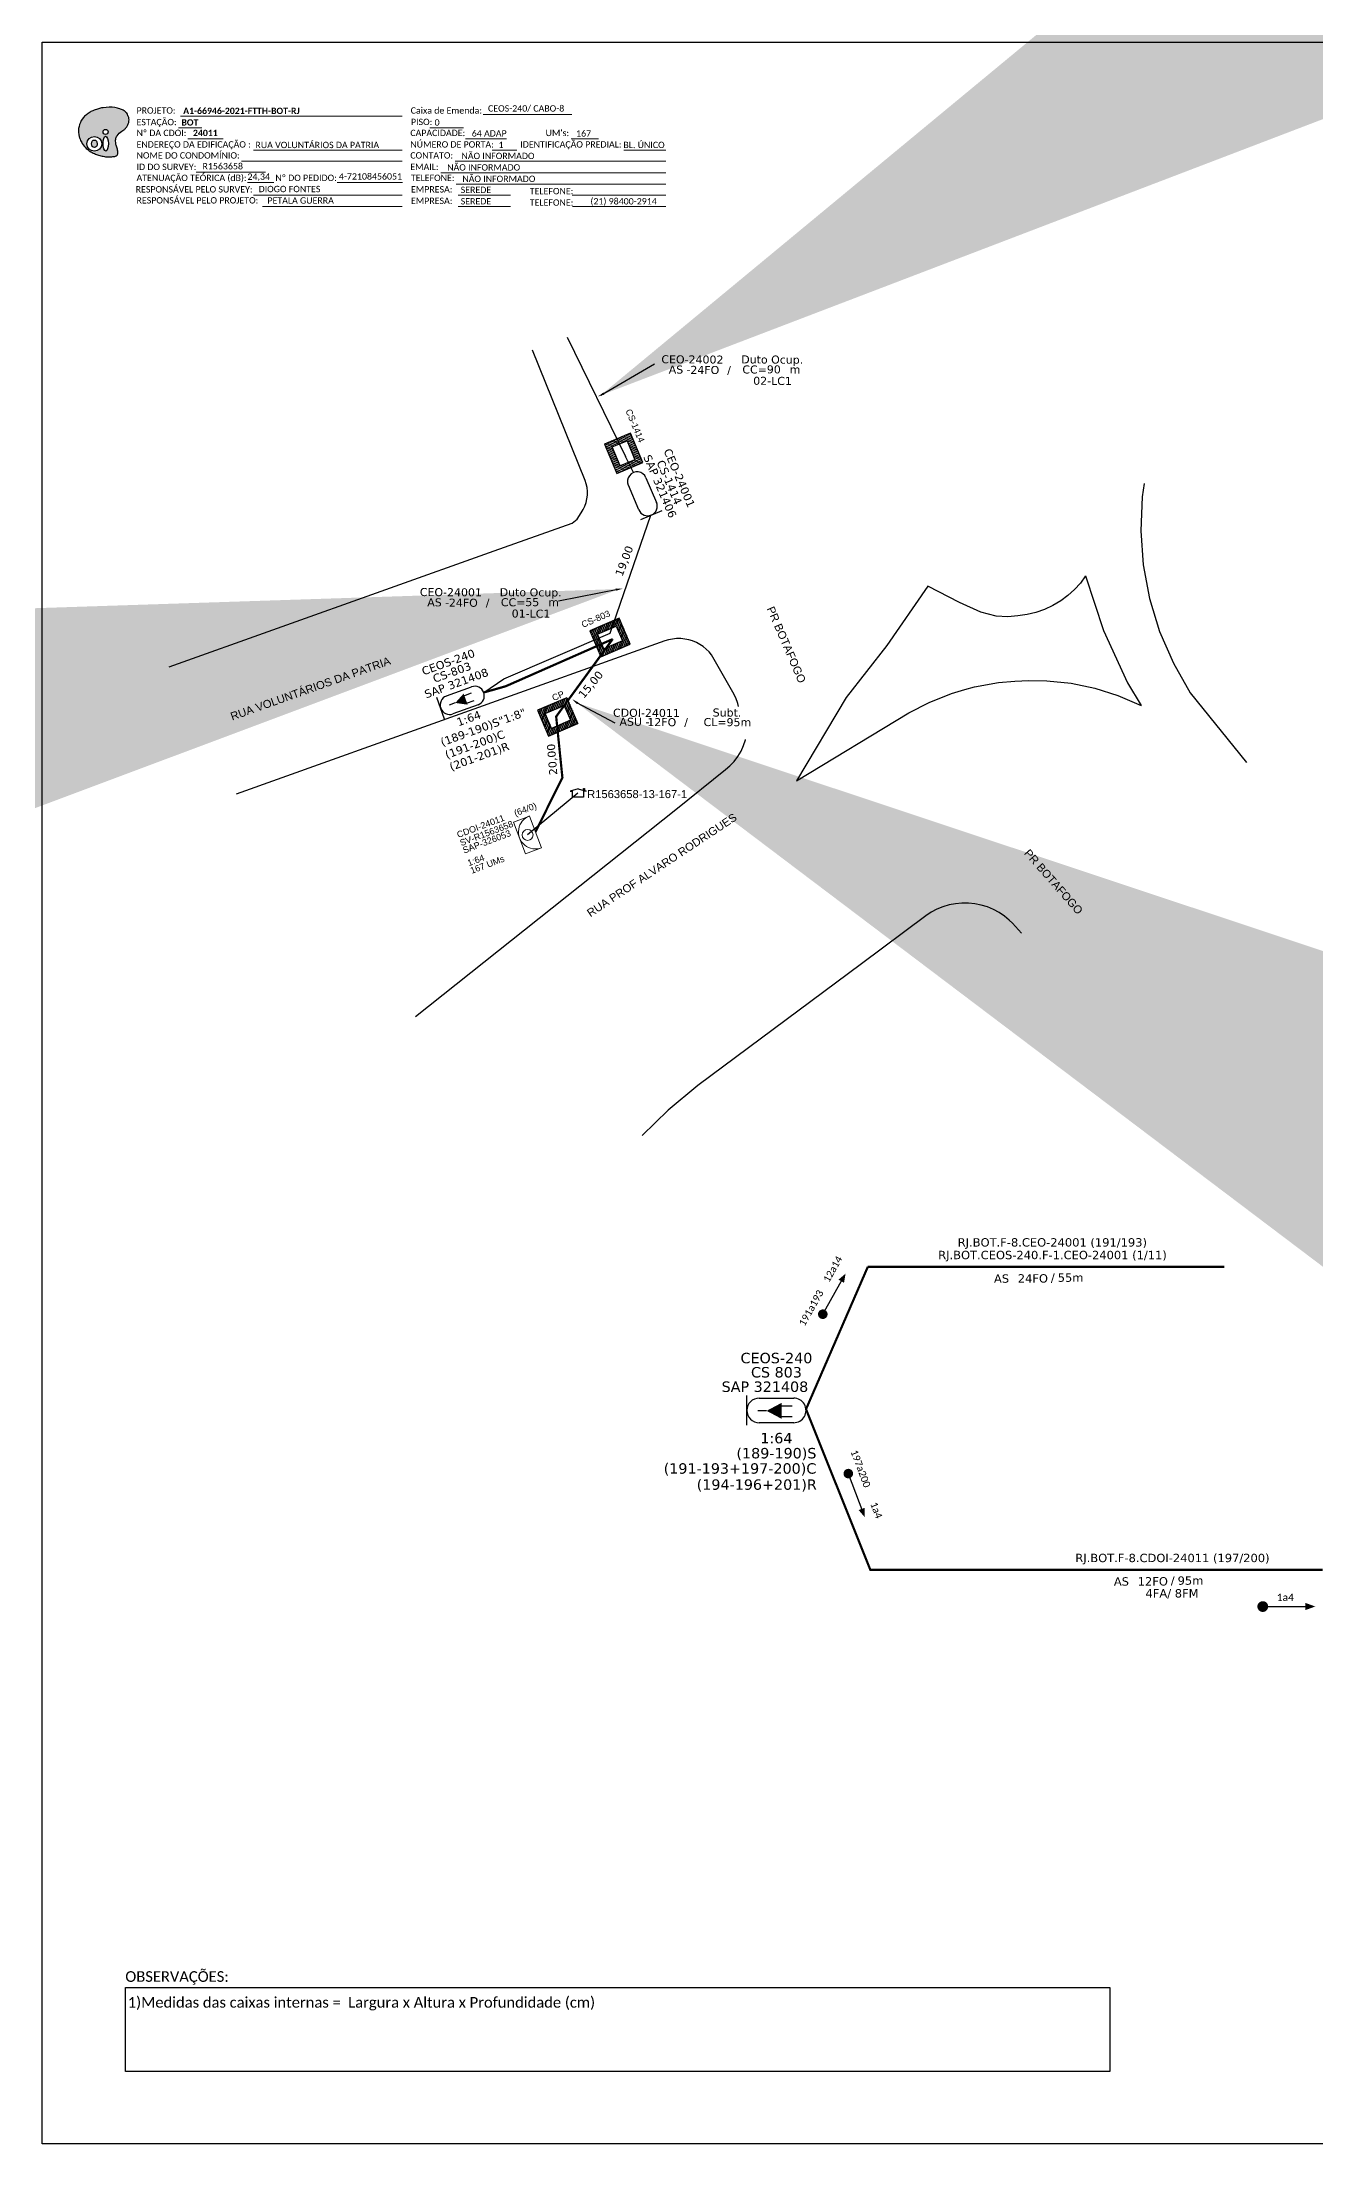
# Model space of a CAD drawing. Extents: x -4 to 1779, y 1 to 598.
# Drawn here: x 938 to 1298, y 4 to 598 of the extents above; entities that cross this region are included whole.
import ezdxf
from ezdxf.enums import TextEntityAlignment as Align

# ---------------------------------------------------------------- set-up
doc = ezdxf.new("R2010")
doc.units = 0
for name, color, linetype in [('10.1-Caixas Subterrâneas', 5, 'Continuous'), ('20.4-CEOS', 1, 'Continuous'), ('20.5-CEO', 1, 'Continuous'), ('CAP a instalar', 1, 'Continuous'), ('label_cabos', 7, 'Continuous'), ('medidas', 3, 'Continuous'), ('QUADRA', 7, 'Continuous'), ('SEGMENTO', 10, 'Continuous'), ('SETA', 7, 'Continuous'), ('surveys', 7, 'Continuous'), ('surveys legendas', 7, 'Continuous')]:
    doc.layers.add(name, color=color, linetype=linetype)
for name, color, linetype, lineweight in [("20.0-LEGENDA DOS CDO'S", 1, 'Continuous', 0), ('20.1-CDO_INTERIOR', 1, 'Continuous', 0), ('40.1-ETIQUETAS', 1, 'Continuous', 20), ('Segmento Logradouro Texto', 238, 'Continuous', 0)]:
    doc.layers.add(name, color=color, linetype=linetype, lineweight=lineweight)
doc.layers.add('DROP DE CLIENTE', color=140, linetype='Continuous', plot=False)
doc.styles.add('ARIAL', font='arial.ttf')
doc.styles.add('DIGICADE', font='arial.ttf')
doc.styles.add('MtXpl_Calibri', font='calibri.ttf')
doc.styles.add('siredit', font='verdana.ttf')
doc.styles.add('TELEMAR-RJ', font='arial.ttf')
doc.styles.add('WMF-Calibri0', font='calibri.ttf')
doc.styles.add('WMF-Calibri1', font='calibrib.ttf')
doc.linetypes.add('FENCELINE1', pattern='A,0.25,-0.1,[133,ltypeshp.shx,S=0.1,R=0,X=-0.1,Y=0],-0.1,1', length=1.45)
doc.dimstyles.new('CC', dxfattribs={"dimtxt": 1, "dimasz": 2, "dimexe": 0.18, "dimexo": 0.0625, "dimgap": 0.09, "dimtad": 0, "dimdec": 0, "dimrnd": 1, "dimzin": 0, "dimdsep": 46, "dimtxsty": 'siredit', "dimblk": 'NONE', "dimcen": 0, "dimse1": 1, "dimse2": 1, "dimsd1": 1, "dimsd2": 1, "dimclrt": 7, "dimadec": 0, "dimazin": 0, "dimtfac": 1, "dimtdec": 0, "dimtofl": 0, "dimtmove": 0, "dimatfit": 3, "dimfxl": 0, "dimtolj": 1, "dimtzin": 0, "dimarcsym": 0})

# ---------------------------------------------------------------- blocks, each defined once
blk = doc.blocks.new('SURVEY_SURVEY')
for p, q in [((0, 0.0000127), (-0.0000126, 0.000009)), ((-0.0000126, 0.000009), (-0.0000086, 0.000009)), ((-0.0000086, 0), (-0.0000086, 0.000009)), ((0.0000086, 0), (-0.0000086, 0)), ((0, 0.0000127), (0.0000126, 0.000009)), ((0.0000084, 0.0000132), (0.0000098, 0.0000132)), ((0.0000084, 0.0000103), (0.0000084, 0.0000132)), ((0.0000126, 0.000009), (0.0000086, 0.000009)), ((0.0000086, 0.000009), (0.0000086, 0)), ((0.0000098, 0.0000132), (0.0000098, 0.0000099))]:
    blk.add_line(p, q)
blk = doc.blocks.new('*X8')
at = {"color": 0, "linetype": 'Continuous'}
for p, q in [((-1.25, 0.34099), (-0.49099, 1.1)), ((-1.25, 0.517767), (-0.667767, 1.1)), ((-1.25, 0.694544), (-0.844544, 1.1)), ((-1.25, 0.87132), (-1.02132, 1.1)), ((-1.25, 1.048097), (-1.198097, 1.1)), ((-1.25, 0.164214), (-0.8035, 0.610714)), ((-1.25, -0.012563), (-0.8035, 0.433937)), ((-1.25, -0.18934), (-0.8035, 0.25716)), ((-1.25, -0.366117), (-0.8035, 0.080383)), ((-0.789214, 0.625), (-0.314214, 1.1)), ((-0.612437, 0.625), (-0.137437, 1.1)), ((-0.43566, 0.625), (0.03934, 1.1)), ((-0.258883, 0.625), (0.216117, 1.1)), ((-0.082107, 0.625), (0.392893, 1.1)), ((0.09467, 0.625), (0.56967, 1.1)), ((0.271447, 0.625), (0.746447, 1.1)), ((0.448223, 0.625), (0.923223, 1.1)), ((0.625, 0.625), (1.1, 1.1)), ((0.801777, 0.625), (1.25, 1.073223)), ((0.8035, 0.449947), (1.25, 0.896447)), ((0.8035, 0.27317), (1.25, 0.71967)), ((0.8035, 0.096393), (1.25, 0.542893)), ((0.8035, -0.080383), (1.25, 0.366117)), ((0.8035, -0.25716), (1.25, 0.18934)), ((0.8035, -0.433937), (1.25, 0.012563)), ((-1.25, -0.542893), (-0.8035, -0.096393)), ((-1.25, -0.71967), (-0.8035, -0.27317)), ((-1.25, -0.896447), (-0.8035, -0.449947)), ((-1.25, -1.073223), (-0.801777, -0.625)), ((-1.1, -1.1), (-0.625, -0.625)), ((-0.923223, -1.1), (-0.448223, -0.625)), ((-0.746447, -1.1), (-0.271447, -0.625)), ((-0.56967, -1.1), (-0.09467, -0.625)), ((-0.392893, -1.1), (0.082107, -0.625)), ((-0.216117, -1.1), (0.258883, -0.625)), ((-0.03934, -1.1), (0.43566, -0.625)), ((0.137437, -1.1), (0.612437, -0.625)), ((0.314214, -1.1), (0.789214, -0.625)), ((0.49099, -1.1), (1.25, -0.34099)), ((0.667767, -1.1), (1.25, -0.517767)), ((0.8035, -0.610714), (1.25, -0.164214)), ((0.844544, -1.1), (1.25, -0.694544)), ((1.02132, -1.1), (1.25, -0.87132)), ((1.198097, -1.1), (1.25, -1.048097))]:
    blk.add_line(p, q, dxfattribs=at)
blk = doc.blocks.new('MANHOLE_MQ')
at = {"color": 0, "linetype": 'Continuous'}
for p, q in [((0.00000623, 0.00000569), (-0.00000627, 0.00000569)), ((-0.00000627, 0.00000569), (-0.00000627, -0.00000531)), ((-0.00000404, 0.00000331), (0.00000399, 0.00000331)), ((-0.00000404, -0.00000294), (-0.00000404, 0.00000331)), ((0.00000399, 0.00000331), (0.00000399, -0.00000294)), ((0.00000623, -0.00000531), (0.00000623, 0.00000569)), ((-0.00000627, -0.00000531), (0.00000623, -0.00000531)), ((0.00000399, -0.00000294), (-0.00000404, -0.00000294)), ((0.00000399, -0.00000294), (0.00000399, -0.00000294))]:
    blk.add_line(p, q, dxfattribs=at)
at = {"color": 0, "linetype": 'Continuous', "xscale": 5e-06, "yscale": 5e-06, "zscale": 1e-05}
blk.add_blockref('*X8', (-0.00000002, 0.00000019), dxfattribs=at)
blk = doc.blocks.new('*U42')
at = {"layer": '20.4-CEOS', "color": 7, "style": 'siredit'}
for tag, p in [('FIBRAS_SPLITTER', (0, 0)), ('FIBRAS_TOP_C', (0, -4.13)), ('RESERVA_FINAIS', (0, -5.46))]:
    blk.add_attdef(tag, p, '', height=1.01, dxfattribs=at)
for tag, p, flags in [('ID_ATIVIDADE', (0, -6.77), 3), ('FATOR', (0, -8.09), 1), ('QTDE', (0, -9.4), 1), ('FID', (0, -10.71), 1)]:
    blk.add_attdef(tag, p, '', height=1.01, dxfattribs=dict(at, flags=flags))
blk = doc.blocks.new('Inst CB DT OCUP CFOA-SM-AS-80-TS-24')
at = {"layer": 'label_cabos', "color": 0, "style": 'siredit'}
for tag, flags, p in [('ID_ATIVIDADE', 3, (1.31, 2.67)), ('FATOR', 1, (11.56, 2.55))]:
    blk.add_attdef(tag, text='', height=1, rotation=359.69, dxfattribs=dict(at, flags=flags)).set_placement(p, align=Align.MIDDLE_CENTER)
for tag, p in [('TIPO_CABO', (1.76, 0)), ('DESTINO_CABO', (3.13, 1.26)), ('CABO', (4.69, -0.05)), ('/', (7.71, -0.05)), ('LANCE', (10.91, 0)), ('TIPO_CABO', (13.11, 1.24)), ('UND', (15.96, 0)), ('FID', (13.15, -1.41))]:
    blk.add_attdef(tag, text='', height=1, rotation=359.69, dxfattribs=at).set_placement(p, align=Align.MIDDLE_CENTER)
blk.add_attdef('QTDE', (12.43, -0.47), '', height=1, rotation=359.69, dxfattribs=at)
blk = doc.blocks.new('_None')
blk = doc.blocks.new('LEGENDA DOS CABOS')
at = {"layer": 'label_cabos', "color": 0, "style": 'siredit'}
for tag, p in [('TIPO_CABO', (2.74, 0.52)), ('ID', (4.24, 1.63)), ('CABO', (6.16, 0.47)), ('/', (9.19, 0.47)), ('METROS', (14.36, 0.47)), ('XX', (14.31, 1.67))]:
    blk.add_attdef(tag, text='', height=1, rotation=359.69, dxfattribs=at).set_placement(p, align=Align.MIDDLE_CENTER)
blk = doc.blocks.new('ETIQUETA_RS5F')
at = {"layer": '40.1-ETIQUETAS', "color": 0, "style": 'siredit'}
blk.add_text('/', height=1.5, dxfattribs=at).set_placement((1.58, -1.95), align=Align.MIDDLE_RIGHT)
for tag, p in [('ETIQUETA_R_PRIMARIA', (1.21, 4.1)), ('ETIQUETA_R_SECUNDARIA', (1.21, 2.1)), ('F_ATIVAS/F_MORTAS', (1.14, -4.24))]:
    blk.add_attdef(tag, text='', height=1.5, dxfattribs=at).set_placement(p, align=Align.MIDDLE_CENTER)
for tag, p in [('TIPO_CABO', (-6.58, -2.12)), ('CAP_CABO', (0.4, -2.09))]:
    blk.add_attdef(tag, text='', height=1.5, dxfattribs=at).set_placement(p, align=Align.MIDDLE_RIGHT)
blk.add_attdef('METROS', text='', height=1.5, dxfattribs=at).set_placement((2.14, -1.95), align=Align.MIDDLE_LEFT)
for tag, p in [('FUSÃO_1', (0.85, -8.39)), ('FUSÃO_2', (0.85, -10.6)), ('FUSÃO_3', (0.85, -12.93)), ('FUSÃO_4', (0.85, -15.14)), ('FUSÃO_5', (0.85, -17.16))]:
    blk.add_attdef(tag, text='', height=1.5, dxfattribs=at).set_placement(p, align=Align.CENTER)
blk = doc.blocks.new('OI')
h = blk.add_hatch(color=40)
edge = h.paths.add_edge_path()
edge.add_spline(control_points=[(4.35, -0.67), (3.92, -0.99), (3.26, -1.5), (2.81, -2.59), (2.9, -3.5), (3.06, -4.27), (3.31, -4.85), (3.37, -5.39), (3.4, -5.88), (3.2, -6.4), (2.54, -6.61), (1.65, -6.63), (0.55, -6.67), (-0.56, -6.42), (-1.61, -6.14), (-2.77, -5.61), (-3.92, -4.77), (-4.89, -3.7), (-5.34, -2.65), (-5.6, -1.94), (-5.85, -0.96), (-5.71, 0.47), (-5.1, 2.02), (-4.14, 3.02), (-3.3, 3.61), (-2.37, 4.16), (-1.36, 4.44), (-0.56, 4.7), (0.79, 4.85), (2.24, 4.97), (3.79, 4.57), (4.67, 4.21), (5.44, 3.65), (5.76, 2.99), (6.03, 2.21), (6.01, 1.46), (5.72, 0.64), (5.31, 0.08), (4.88, -0.38), (4.51, -0.55), (4.35, -0.67)], knot_values=[0, 0, 0, 0, 1.60434, 2.417191, 3.427595, 4.282808, 4.776746, 5.304182, 5.888771, 6.258406, 6.858137, 7.79129, 8.986195, 10.124242, 11.187857, 12.242908, 13.953784, 15.414161, 16.515391, 17.349188, 17.675853, 19.552021, 21.515531, 22.568638, 23.63245, 24.621084, 25.782718, 26.745347, 27.142653, 29.870543, 31.004649, 31.921532, 32.709589, 33.801391, 34.042471, 35.192333, 35.971461, 36.628871, 37.254359, 37.836911, 37.836911, 37.836911, 37.836911], degree=3, periodic=0)
h.paths.add_polyline_path([(1.13, -0.87, -1), (-0.04, -0.87, -1)], flags=16)
edge = h.paths.add_edge_path(flags=16)
edge.add_ellipse((0.56, -3.59), major_axis=(-0.02, 1.71), ratio=0.361305, start_angle=0, end_angle=360)
h.paths.add_polyline_path([(-0.36, -3.62, -1), (-3.8, -3.62, -1)], flags=16)
edge = h.paths.add_edge_path(flags=0)
edge.add_ellipse((-2.08, -3.62), major_axis=(0, 0.885), ratio=0.758294, start_angle=0, end_angle=360)
at = {"color": 40}
for centre, radius in [((-2.08, -3.62), 1.72), ((0.54, -0.87), 0.587)]:
    blk.add_circle(centre, radius, dxfattribs=at)
blk.add_ellipse((-2.08, -3.62), major_axis=(0, 0.885), ratio=0.758294, start_param=-3.141592653589792, end_param=3.141592653589792, dxfattribs=at)
blk.add_ellipse((0.56, -3.59), major_axis=(-0.02, 1.71), ratio=0.361305, dxfattribs=at)
at = {"color": 40, "start_tangent": (-0.800898, -0.598801), "end_tangent": (-0.800898, -0.598801)}
blk.add_spline([(4.35, -0.67), (3.2, -1.78), (2.9, -2.54), (2.92, -3.55), (3.12, -4.38), (3.28, -4.85), (3.37, -5.37), (3.35, -5.95), (3.2, -6.29), (2.66, -6.55), (1.73, -6.63), (0.54, -6.62), (-0.58, -6.41), (-1.6, -6.11), (-2.56, -5.67), (-3.95, -4.67), (-4.89, -3.56), (-5.37, -2.56), (-5.64, -1.78), (-5.72, -1.46), (-5.63, 0.42), (-4.84, 2.22), (-4.13, 2.99), (-3.27, 3.62), (-2.4, 4.09), (-1.3, 4.47), (-0.37, 4.72), (0.02, 4.77), (2.75, 4.8), (3.85, 4.53), (4.69, 4.16), (5.31, 3.68), (5.85, 2.73), (5.93, 2.5), (5.94, 1.35), (5.67, 0.62), (5.29, 0.08), (4.84, -0.36), (4.35, -0.67)], degree=3, dxfattribs=at)

msp = doc.modelspace()

# ---------------------------------------------------------------- linework, layer by layer
at = {"color": 7}
msp.add_lwpolyline([(937.53, 597.56), (1778.53, 597.56), (1778.53, 3.56), (937.53, 3.56)], close=True, dxfattribs=at)
at = {"color": 7, "lineweight": 0}
for points in [[(976.64, 576.58), (1039.35, 576.58)], [(1062.19, 577.07), (1087.33, 577.07)], [(976.12, 573.3), (982.67, 573.3)], [(1047.15, 573.34), (1056.63, 573.34)], [(978.78, 570.23), (988.76, 570.23)], [(997.35, 566.99), (1039.35, 566.99)], [(1057.2, 570.23), (1068.82, 570.23)], [(1064.78, 566.99), (1071.73, 566.99)], [(1087.14, 570.23), (1094.81, 570.23)], [(1101.96, 566.99), (1113.86, 566.99)], [(981.1, 560.82), (1000.67, 560.82)], [(993.94, 563.88), (1039.35, 563.88)], [(1050.27, 560.64), (1113.89, 560.64)], [(1054.31, 563.88), (1113.89, 563.88)], [(995.64, 557.85), (1003.06, 557.85)], [(997.35, 554.29), (1039.35, 554.29)], [(1020.95, 557.85), (1039.38, 557.85)], [(1054.56, 557.41), (1113.89, 557.41)], [(1055.17, 554.29), (1069.97, 554.29)], [(1087.41, 554.29), (1113.89, 554.29)], [(999.84, 551.06), (1039.35, 551.06)], [(1055.17, 551.06), (1069.97, 551.06)], [(1087.44, 551.06), (1113.89, 551.06)]]:
    msp.add_lwpolyline(points, dxfattribs=at)
for points, const_width in [([(1157.9, 237.46, 1), (1158.56, 238.64, 1)], 1.35), ([(1165.2, 193.64, 1), (1165.67, 192.37, 1)], 1.35), ([(1281.83, 155.43, 1), (1283.35, 155.43, 1)], 1.52)]:
    msp.add_lwpolyline(points, format="xyb", close=True, dxfattribs=dict(const_width=const_width))
at = {"color": 0}
msp.add_lwpolyline([(961.09, 47.76), (1239.34, 47.76), (1239.34, 24.06), (961.09, 24.06)], close=True, dxfattribs=at)
at = {"layer": '20.1-CDO_INTERIOR', "color": 1, "lineweight": 18}
msp.add_lwpolyline([(1074.22, 368.15), (1070.82, 377.14), (1075.31, 378.84), (1078.71, 369.86)], close=True, dxfattribs=at)
msp.add_circle((1074.77, 373.5), 1.54, dxfattribs=at)
msp.add_arc((1077.01, 374.35), 4.81, 110.73788, 290.73788, dxfattribs=at)
at = {"layer": '20.4-CEOS', "color": 5}
for p, q in [((1051.82, 412.76), (1058.93, 415.35)), ((1060.77, 410.28), (1053.67, 407.69)), ((1136.77, 206.67), (1136.77, 215.06)), ((1140.25, 214.34), (1150, 214.34)), ((1150, 207.39), (1140.25, 207.39))]:
    msp.add_line(p, q, dxfattribs=at)
for points in [[(1051.33, 406.25), (1049.1, 412.35)], [(1054.34, 410.8), (1052.63, 410.18)], [(1056.77, 412.83), (1058.93, 413.62)], [(1057.54, 410.72), (1059.7, 411.51)], [(1142.34, 210.74), (1139.85, 210.74)], [(1146.42, 212.2), (1149.56, 212.2)], [(1146.42, 209.13), (1149.56, 209.13)]]:
    msp.add_lwpolyline(points, dxfattribs=at)
for points in [[(1054.34, 410.8, 0, 3.33, 0), (1057.27, 411.87, 3.33, 3.33, 0)], [(1142.34, 210.74, 0, 4.55, 0), (1146.61, 210.74, 4.55, 4.55, 0)]]:
    msp.add_lwpolyline(points, format="xyseb", dxfattribs=at)
for centre, start, end in [((1052.75, 410.22), 110.03012, 290.03012), ((1059.85, 412.81), 290.03012, 110.03012)]:
    msp.add_arc(centre, 2.69, start, end, dxfattribs=at)
for centre, start_param, end_param in [((1140.25, 210.86), -0.785398, 2.356194), ((1150, 210.86), 2.356194, 5.497787)]:
    msp.add_ellipse(centre, major_axis=(-2.46, 2.46), ratio=1, start_param=start_param, end_param=end_param, dxfattribs=at)
at = {"layer": '20.5-CEO', "color": 7}
for p, q in [((1106.23, 465.34), (1103.26, 472.33)), ((1108.24, 474.45), (1111.21, 467.46))]:
    msp.add_line(p, q, dxfattribs=at)
msp.add_lwpolyline([(1106.78, 462.64), (1112.78, 465.19)], dxfattribs=at)
for centre, start, end in [((1105.75, 473.39), 23.05841, 203.05841), ((1108.72, 466.4), 203.05841, 23.05841)]:
    msp.add_arc(centre, 2.71, start, end, dxfattribs=at)
at = {"layer": 'CAP a instalar', "color": 7, "linetype": 'FENCELINE1', "ltscale": 3000}
for p, q in [((1085.99, 514.12), (1102.47, 480.43)), ((1104.69, 475.88), (1102.47, 480.43)), ((1102.47, 480.43), (1102.47, 480.43)), ((1062.38, 413.74), (1068.08, 417.57))]:
    msp.add_line(p, q, dxfattribs=at)
at = {"layer": 'CAP a instalar', "color": 7, "linetype": 'FENCELINE1', "ltscale": 5000}
for p, q in [((1098.13, 430.53), (1109.62, 463.85)), ((1068.08, 417.57), (1098.13, 430.53))]:
    msp.add_line(p, q, dxfattribs=at)
at = {"layer": 'CAP a instalar', "color": 1, "linetype": 'FENCELINE1', "ltscale": 7, "const_width": 0.63}
for points in [[(1062.38, 413.74), (1068.6, 415.51), (1098.83, 428.83)], [(1077.01, 374.35), (1084.62, 389.69), (1082.86, 406.94), (1098.83, 428.83)], [(1153.48, 211.2), (1171.66, 165.83), (1299.51, 165.83)]]:
    msp.add_lwpolyline(points, dxfattribs=at)
at = {"layer": 'CAP a instalar', "color": 7, "linetype": 'FENCELINE1', "ltscale": 7, "const_width": 0.63}
for points in [[(1153.48, 211.2), (1170.95, 251.43)], [(1170.95, 251.43), (1271.74, 251.43)]]:
    msp.add_lwpolyline(points, dxfattribs=at)
at = {"layer": 'DROP DE CLIENTE'}
msp.add_lwpolyline([(1088.98, 385.27), (1074.77, 373.5)], dxfattribs=at)
at = {"layer": 'QUADRA', "color": 4}
for points in [[(1065.37, 453.74), (1087.36, 461.56), (1088.75, 462.7), (1089.9, 464.49), (1090.48, 465.42), (1090.95, 466.38), (1091.31, 467.39), (1091.56, 468.43), (1091.7, 469.49), (1091.71, 470.56), (1091.61, 471.64), (1091.37, 472.68), (1091.03, 473.69), (1076.2, 510.47)], [(1249.05, 472.77), (1248.47, 469.02), (1248.08, 459.39), (1248.79, 449.78), (1250.57, 440.29), (1253.43, 431.02), (1257.32, 422.06), (1262.11, 413.69), (1277.95, 393.99)], [(1249.05, 472.77), (1248.47, 469.02), (1248.08, 459.39), (1248.79, 449.78), (1250.57, 440.29), (1253.43, 431.02), (1257.32, 422.06), (1262.11, 413.69), (1277.95, 393.99)], [(1249.05, 472.77), (1248.47, 469.02), (1248.08, 459.39), (1248.79, 449.78), (1250.57, 440.29), (1253.43, 431.02), (1257.32, 422.06), (1262.11, 413.69), (1277.95, 393.99)], [(1249.05, 472.77), (1248.47, 469.02), (1248.08, 459.39), (1248.79, 449.78), (1250.57, 440.29), (1253.43, 431.02), (1257.32, 422.06), (1262.11, 413.69), (1277.95, 393.99)], [(973.47, 421.03), (1065.37, 453.74)], [(1232.48, 446.69), (1231.03, 444.67), (1229.38, 442.82), (1227.5, 441.12), (1225.47, 439.61), (1223.26, 438.32), (1220.94, 437.23), (1218.48, 436.38), (1215.98, 435.78), (1213.38, 435.41), (1210.55, 435.16), (1207.22, 435.36), (1202.92, 436.44), (1196.88, 439.15), (1187.87, 443.77)], [(1232.48, 446.69), (1237.56, 431.29), (1244.37, 416.46), (1248.21, 410.06)], [(1187.87, 443.77), (1176.36, 426.99), (1164.81, 412.32), (1150.83, 388.81)], [(1134.41, 409.83), (1134.2, 410.67), (1133.61, 412.27), (1132.84, 413.82), (1130.94, 417.1), (1126.74, 424.35), (1126.07, 425.2), (1125.29, 426), (1124.44, 426.71), (1123.51, 427.33), (1122.51, 427.87), (1121.44, 428.31), (1120.36, 428.64), (1119.23, 428.85), (1118.08, 428.96), (1116.91, 428.97), (1115.77, 428.86), (1114.65, 428.62), (1113.55, 428.3), (1058.31, 408.57), (992.39, 385.04)], [(1150.83, 388.81), (1182.57, 408.02), (1188.28, 410.96), (1194.58, 413.46), (1198.4, 414.57), (1201.15, 415.36), (1207.88, 416.6), (1212.54, 416.97), (1216.51, 417.11), (1221.58, 417.08), (1228.41, 416.34), (1235.11, 414.93), (1241.62, 412.88), (1248.2, 410.06)], [(1043.05, 322.17), (1116.64, 380.72), (1130.76, 391.95), (1131.95, 393), (1133.17, 394.28), (1134.23, 395.68), (1135.12, 397.18), (1135.85, 398.77), (1136.38, 400.38), (1136.4, 400.49)], [(1214.37, 345.76), (1211.83, 348.52), (1210.94, 349.43), (1209.55, 350.58), (1208.06, 351.58), (1206.46, 352.44), (1204.78, 353.14), (1203.03, 353.67), (1201.24, 354.04), (1199.41, 354.22), (1197.55, 354.22), (1195.7, 354.06), (1193.9, 353.71), (1192.14, 353.18), (1190.45, 352.48), (1188.86, 351.65), (1187.35, 350.65), (1169.16, 337.09), (1122.94, 302.64), (1114.48, 295.7), (1107.18, 288.52)]]:
    msp.add_lwpolyline(points, dxfattribs=at)
at = {"layer": 'QUADRA'}
msp.add_lwpolyline([(1214.37, 345.76), (1211.83, 348.52), (1210.94, 349.43), (1209.55, 350.58), (1208.06, 351.58), (1206.46, 352.44), (1204.78, 353.14), (1203.03, 353.67), (1201.24, 354.04), (1199.41, 354.22), (1197.55, 354.22), (1195.7, 354.06), (1193.9, 353.71), (1192.14, 353.18), (1190.45, 352.48), (1188.86, 351.65), (1187.35, 350.65), (1169.16, 337.09), (1122.94, 302.64), (1114.48, 295.7), (1107.18, 288.52)], dxfattribs=at)
at = {"layer": 'SEGMENTO', "color": 7, "lineweight": 0, "ltscale": 2}
for points in [[(1096.51, 497.94), (1094.6, 497.36), (1096.22, 498.53)], [(1099.67, 443.14), (1101.66, 443.07), (1099.75, 442.49)], [(1088.73, 410.43), (1087.38, 411.89), (1089.13, 410.94)]]:
    msp.add_solid(points, dxfattribs=at)
at = {"layer": 'SETA'}
for points in [[(1158.23, 238.05), (1163.92, 248.17)], [(1165.44, 193), (1169.51, 182.14)], [(1282.59, 155.43), (1295.69, 155.43)]]:
    msp.add_lwpolyline(points, dxfattribs=at)
for points in [[(1162.66, 247.8), (1164.66, 249.52), (1164.23, 246.92)], [(1170.05, 183.33), (1170.07, 180.7), (1168.36, 182.7)], [(1294.64, 156.46), (1297.43, 155.45), (1294.64, 154.43)]]:
    msp.add_solid(points, dxfattribs=at)

# ---------------------------------------------------------------- block references
at = {"color": 7, "xscale": 1.213923925163967, "yscale": 1.213923925163967, "zscale": 1.213923925163967, "rotation": 0.1532896023949059}
msp.add_blockref('OI', (954.83, 573.2), dxfattribs=at)
at = {"layer": '10.1-Caixas Subterrâneas', "color": 30, "xscale": 723118.7007541863, "yscale": 723118.7007541861, "zscale": 723118.7007541861}
for p, rotation in [((1102.05, 481.4), 112.7778085877808), ((1098.01, 429.41), 203.1496615613717), ((1083.24, 406.95), 203.1496615613717)]:
    msp.add_blockref('MANHOLE_MQ', p, dxfattribs=dict(at, rotation=rotation))
at = {"layer": '20.4-CEOS', "color": 5, "lineweight": 0}
ref = msp.add_blockref('*U42', (1050.66, 398.51), dxfattribs=dict(at, xscale=2.261247165518457, yscale=2.261247165518457, zscale=2.261247165518457, rotation=20.03011603511399))
ref.add_attrib('FIBRAS_SPLITTER', '(189-190)S"1:8"', (1050.66, 398.51), dxfattribs={"color": 7, "height": 2.2831, "rotation": 20.03012, "style": 'siredit'})
ref.add_attrib('FIBRAS_TOP_C', '(191-200)C', (1051.95, 394.96), dxfattribs={"color": 7, "height": 2.283, "rotation": 20.03012, "style": 'siredit'})
ref.add_attrib('RESERVA_FINAIS', '(201-201)R', (1053.19, 391.58), dxfattribs={"color": 7, "height": 2.283, "rotation": 20.03012, "style": 'siredit'})
at = {"layer": '40.1-ETIQUETAS', "color": 7}
ref = msp.add_blockref('ETIQUETA_RS5F', (1221.3, 251.46), dxfattribs=dict(at, xscale=1.574846983713016, yscale=1.574846983713016, zscale=1.574846983714552))
ref.add_attrib('ETIQUETA_R_PRIMARIA', 'RJ.BOT.F-8.CEO-24001 (191/193)', dxfattribs={"color": 0, "height": 2.3623, "style": 'siredit'}).set_placement((1223.11, 258.35), align=Align.MIDDLE_CENTER)
ref.add_attrib('ETIQUETA_R_SECUNDARIA', 'RJ.BOT.CEOS-240.F-1.CEO-24001 (1/11)', dxfattribs={"color": 0, "height": 2.3623, "style": 'siredit'}).set_placement((1223.16, 254.78), align=Align.MIDDLE_CENTER)
ref.add_attrib('TIPO_CABO', 'AS', dxfattribs={"color": 0, "height": 2.362, "style": 'siredit'}).set_placement((1210.88, 248.13), align=Align.MIDDLE_RIGHT)
ref.add_attrib('CAP_CABO', '24FO', dxfattribs={"color": 0, "height": 2.362, "style": 'siredit'}).set_placement((1221.88, 248.17), align=Align.MIDDLE_RIGHT)
ref.add_attrib('METROS', '55m', dxfattribs={"color": 0, "height": 2.362, "style": 'siredit'}).set_placement((1224.63, 248.39), align=Align.MIDDLE_LEFT)
at = {"layer": '40.1-ETIQUETAS', "color": 1}
ref = msp.add_blockref('ETIQUETA_RS5F', (1255.19, 165.86), dxfattribs=dict(at, xscale=1.574846983714243, yscale=1.574846983714243, zscale=1.574846983714243))
ref.add_attrib('ETIQUETA_R_SECUNDARIA', 'RJ.BOT.F-8.CDOI-24011 (197/200)', dxfattribs={"color": 0, "height": 2.3623, "style": 'siredit'}).set_placement((1257.06, 169.17), align=Align.MIDDLE_CENTER)
ref.add_attrib('TIPO_CABO', 'AS', dxfattribs={"color": 0, "height": 2.362, "style": 'siredit'}).set_placement((1244.77, 162.53), align=Align.MIDDLE_RIGHT)
ref.add_attrib('CAP_CABO', '12FO', dxfattribs={"color": 0, "height": 2.362, "style": 'siredit'}).set_placement((1255.77, 162.56), align=Align.MIDDLE_RIGHT)
ref.add_attrib('METROS', '95m', dxfattribs={"color": 0, "height": 2.362, "style": 'siredit'}).set_placement((1258.52, 162.78), align=Align.MIDDLE_LEFT)
ref.add_attrib('F_ATIVAS/F_MORTAS', '4FA/ 8FM', dxfattribs={"color": 0, "height": 2.362, "style": 'siredit'}).set_placement((1256.94, 159.17), align=Align.MIDDLE_CENTER)
at = {"layer": 'label_cabos', "color": 0, "lineweight": 0}
ref = msp.add_blockref('Inst CB DT OCUP CFOA-SM-AS-80-TS-24', (1114.29, 505.01), dxfattribs=dict(at, xscale=2.261247165518457, yscale=2.261247165518457, zscale=2.261247165518457))
ref.add_attrib('DESTINO_CABO', 'CEO-24002', dxfattribs={"color": 0, "height": 2.261, "rotation": 359.69001, "style": 'siredit'}).set_placement((1121.37, 507.87), align=Align.MIDDLE_CENTER)
ref.add_attrib('CABO', '24FO', dxfattribs={"color": 0, "height": 2.261, "rotation": 359.69001, "style": 'siredit'}).set_placement((1124.88, 504.9), align=Align.MIDDLE_CENTER)
ref.add_attrib('TIPO_CABO', 'Duto Ocup.', dxfattribs={"color": 0, "height": 2.261, "rotation": 359.69001, "style": 'siredit'}).set_placement((1143.93, 507.83), align=Align.MIDDLE_CENTER)
ref.add_attrib('/', '/', dxfattribs={"color": 0, "height": 2.26, "rotation": 359.69001, "style": 'siredit'}).set_placement((1131.73, 504.9), align=Align.MIDDLE_CENTER)
ref.add_attrib('TIPO_CABO', 'AS - ', dxfattribs={"color": 0, "height": 2.261, "rotation": 359.69001, "style": 'siredit'}).set_placement((1118.27, 505), align=Align.MIDDLE_CENTER)
ref.add_attrib('FID', '02-LC1', dxfattribs={"color": 0, "height": 2.261, "rotation": 359.69001, "style": 'siredit'}).set_placement((1144.02, 501.81), align=Align.MIDDLE_CENTER)
ref.add_attrib('LANCE', 'CC=', dxfattribs={"color": 0, "height": 2.261, "rotation": 359.69001, "style": 'siredit'}).set_placement((1138.96, 505.02), align=Align.MIDDLE_CENTER)
ref.add_attrib('QTDE', '90', (1142.39, 503.94), dxfattribs={"color": 0, "height": 2.261, "rotation": 359.69001, "style": 'siredit'})
ref.add_attrib('UND', 'm', dxfattribs={"color": 0, "height": 2.26, "rotation": 359.69001, "style": 'siredit'}).set_placement((1150.39, 505.02), align=Align.MIDDLE_CENTER)
ref = msp.add_blockref('Inst CB DT OCUP CFOA-SM-AS-80-TS-24', (1046.02, 439.23), dxfattribs=dict(at, xscale=2.261247165518457, yscale=2.261247165518457, zscale=2.261247165518457))
ref.add_attrib('DESTINO_CABO', 'CEO-24001', dxfattribs={"color": 0, "height": 2.261, "rotation": 359.69001, "style": 'siredit'}).set_placement((1053.1, 442.09), align=Align.MIDDLE_CENTER)
ref.add_attrib('CABO', '24FO', dxfattribs={"color": 0, "height": 2.261, "rotation": 359.69001, "style": 'siredit'}).set_placement((1056.62, 439.12), align=Align.MIDDLE_CENTER)
ref.add_attrib('TIPO_CABO', 'Duto Ocup.', dxfattribs={"color": 0, "height": 2.261, "rotation": 359.69001, "style": 'siredit'}).set_placement((1075.66, 442.05), align=Align.MIDDLE_CENTER)
ref.add_attrib('/', '/', dxfattribs={"color": 0, "height": 2.26, "rotation": 359.69001, "style": 'siredit'}).set_placement((1063.47, 439.12), align=Align.MIDDLE_CENTER)
ref.add_attrib('TIPO_CABO', 'AS - ', dxfattribs={"color": 0, "height": 2.261, "rotation": 359.69001, "style": 'siredit'}).set_placement((1050.01, 439.22), align=Align.MIDDLE_CENTER)
ref.add_attrib('FID', '01-LC1', dxfattribs={"color": 0, "height": 2.261, "rotation": 359.69001, "style": 'siredit'}).set_placement((1075.75, 436.04), align=Align.MIDDLE_CENTER)
ref.add_attrib('LANCE', 'CC=', dxfattribs={"color": 0, "height": 2.261, "rotation": 359.69001, "style": 'siredit'}).set_placement((1070.69, 439.24), align=Align.MIDDLE_CENTER)
ref.add_attrib('QTDE', '55', (1074.13, 438.16), dxfattribs={"color": 0, "height": 2.261, "rotation": 359.69001, "style": 'siredit'})
ref.add_attrib('UND', 'm', dxfattribs={"color": 0, "height": 2.26, "rotation": 359.69001, "style": 'siredit'}).set_placement((1082.12, 439.24), align=Align.MIDDLE_CENTER)
at = {"layer": 'label_cabos', "color": 0, "lineweight": 0, "xscale": 2.261247165518457, "yscale": 2.261247165518457, "zscale": 2.261247165518457}
msp.add_blockref('LEGENDA DOS CABOS', (1098.79, 404.3), dxfattribs=at).add_auto_attribs({'ID': 'CDOI-24011', 'CABO': '12FO', 'METROS': 'CL=95m', 'XX': 'Subt.', '/': '/', 'TIPO_CABO': 'ASU -'})
at = {"layer": 'surveys', "color": 151, "xscale": 180899.7732414766, "yscale": 180899.7732414766, "zscale": 180899.7732414766}
msp.add_blockref('SURVEY_SURVEY', (1089.05, 384.21), dxfattribs=at)

# ---------------------------------------------------------------- texts
at = {"color": 7, "lineweight": 0, "style": 'WMF-Calibri0'}
for s, height, p in [('PROJETO:', 1.793, (964.24, 577.33)), ('ESTAÇÃO:', 1.793, (964.24, 574.05)), ('Caixa de Emenda:', 1.7927, (1041.74, 577.33)), ('Nº DA CDOI:', 1.7927, (964.24, 570.98)), ('CAPACIDADE:', 1.7927, (1041.63, 570.98)), ('PISO:', 1.793, (1041.81, 574.09)), ("UM's:", 1.793, (1079.87, 570.98)), ('ENDEREÇO DA EDIFICAÇÃO :', 1.7927, (964.24, 567.74)), ('NOME DO CONDOMÍNIO:', 1.7927, (964.24, 564.63)), ('CONTATO:', 1.793, (1041.63, 564.63)), ('NÚMERO DE PORTA:', 1.7927, (1041.63, 567.74)), ('IDENTIFICAÇÃO PREDIAL:', 1.7927, (1072.71, 567.74)), ('ATENUAÇÃO TEÓRICA (dB):', 1.7927, (964.24, 558.28)), ('ID DO SURVEY:', 1.7927, (964.24, 561.39)), ('Nº DO PEDIDO:', 1.7927, (1003.49, 558.28)), ('EMAIL:', 1.793, (1041.63, 561.39)), ('TELEFONE:', 1.793, (1041.81, 558.28)), ('RESPONSÁVEL PELO SURVEY:', 1.7927, (964, 555.04)), ('RESPONSÁVEL PELO PROJETO:', 1.7927, (964.24, 551.93)), ('EMPRESA:', 1.793, (1041.81, 555.04)), ('EMPRESA:', 1.793, (1041.81, 551.8)), ('TELEFONE:', 1.793, (1075.4, 554.54)), ('TELEFONE:', 1.793, (1075.4, 551.3))]:
    msp.add_text(s, height=height, dxfattribs=at).set_placement(p)
at = {"color": 7}
for s, height, style, p in [('A1-66946-2021-FTTH-BOT-RJ', 1.7927, 'WMF-Calibri1', (977.43, 577.23)), ('CEOS-240/ CABO-8', 1.7927, 'WMF-Calibri0', (1063.59, 577.91)), ('BOT', 1.793, 'WMF-Calibri1', (976.92, 573.95)), ('0', 1.79, 'WMF-Calibri0', (1048.5, 573.94)), (' 64 ADAP', 1.793, 'WMF-Calibri0', (1058.37, 570.85)), ('167', 1.793, 'WMF-Calibri0', (1088.49, 570.83)), ('RUA VOLUNTÁRIOS DA PATRIA', 1.7927, 'WMF-Calibri0', (997.86, 567.58)), ('NÃO INFORMADO', 1.7927, 'WMF-Calibri0', (1056.09, 564.48)), ('1', 1.79, 'WMF-Calibri0', (1066.56, 567.59)), ('BL. ÚNICO', 1.793, 'WMF-Calibri0', (1101.85, 567.59)), (' R1563658', 1.793, 'WMF-Calibri0', (982.26, 561.56)), ('24,34', 1.793, 'WMF-Calibri0', (995.6, 558.62)), ('4-72108456051', 1.7927, 'WMF-Calibri0', (1021.44, 558.69)), ('NÃO INFORMADO', 1.7927, 'WMF-Calibri0', (1052.05, 561.24)), ('NÃO INFORMADO', 1.7927, 'WMF-Calibri0', (1056.34, 558.01)), ('DIOGO FONTES', 1.7927, 'WMF-Calibri0', (998.75, 555.13)), ('PETALA GUERRA', 1.7927, 'WMF-Calibri0', (1001.24, 551.9)), ('SEREDE', 1.793, 'WMF-Calibri0', (1055.87, 554.89)), ('SEREDE', 1.793, 'WMF-Calibri0', (1055.87, 551.66)), ('(21) 98400-2914', 1.7927, 'WMF-Calibri0', (1092.54, 551.66))]:
    msp.add_text(s, height=height, dxfattribs=dict(at, style=style)).set_placement(p)
at = {"color": 7, "style": 'WMF-Calibri1'}
msp.add_text('24011', height=1.793, dxfattribs=at).set_placement((983.69, 570.98), align=Align.CENTER)
for s, style, p in [('OBSERVAÇÕES:', 'WMF-Calibri0', (961.07, 49.38)), ('1)Medidas das caixas internas =  Largura x Altura x Profundidade (cm)', 'MtXpl_Calibri', (961.76, 42.08))]:
    msp.add_text(s, height=3, dxfattribs=dict(style=style)).set_placement(p)
at = {"char_height": 2.0253, "width": 34.2389, "attachment_point": 5}
for s, insert, rotation in [('\\C7;\\fCalibri|b0|i0|c0|p34;12a14', (1161.05, 250.79), 60.66557), ('\\C7;\\fCalibri|b0|i0|c0|p34;191a193', (1154.93, 239.81), 60.66557), ('\\C7;\\fCalibri|b0|i0|c0|p34;197a200', (1168.91, 194.4), 290.57517), ('\\C7;\\fCalibri|b0|i0|c0|p34;1a4', (1173.37, 182.64), 290.57517)]:
    msp.add_mtext(s, dxfattribs=dict(at, insert=insert, rotation=rotation))
at = {"insert": (1288.97, 158.04), "char_height": 2.0714, "width": 38.6238, "attachment_point": 5}
msp.add_mtext('\\C7;\\fCalibri|b0|i0|c0|p34;1a4', dxfattribs=at)
at = {"layer": '10.1-Caixas Subterrâneas', "color": 30, "style": 'ARIAL'}
for s, rotation, p in [('CS-1414', 292.77781, (1102.41, 493.38)), ('CS-803', 23.37811, (1090.46, 432)), ('CP', 23.14966, (1082.15, 411.29))]:
    msp.add_text(s, height=1.809, rotation=rotation, dxfattribs=at).set_placement(p)
at = {"layer": "20.0-LEGENDA DOS CDO'S", "color": 1, "style": 'ARIAL'}
msp.add_text('         (64/0)', height=1.809, rotation=20.6827, dxfattribs=at).set_placement((1071.5, 378.76), align=Align.CENTER)
for s, p in [('CDOI-24011', (1055.19, 372.6)), ('SV-R1563658', (1056.06, 370.3)), ('SAP-326053', (1056.84, 368.21)), ('1:64', (1058.18, 364.62)), ('167 UMs', (1058.99, 362.48))]:
    msp.add_text(s, height=1.809, rotation=20.6827, dxfattribs=at).set_placement(p)
at = {"layer": '20.4-CEOS', "color": 7, "style": 'siredit'}
for s, rotation, p in [('CEO-24001', 293.05841, (1118.75, 474.82)), ('CEOS-240', 20.03012, (1051.97, 423.4))]:
    msp.add_text(s, height=2.283, rotation=rotation, dxfattribs=at).set_placement(p, align=Align.TOP_CENTER)
at = {"layer": '20.4-CEOS', "color": 5, "style": 'siredit'}
for s, p in [('CS-803', (1053.01, 420.53)), ('SAP 321408', (1054.26, 417.45)), ('1:64', (1057.76, 407.51))]:
    msp.add_text(s, height=2.283, rotation=20.03012, dxfattribs=at).set_placement(p, align=Align.TOP_CENTER)
for s, height, p in [('CEOS-240', 2.947, (1145.12, 227.14)), ('CS 803', 2.947, (1145.12, 223.12)), ('SAP 321408', 2.947, (1141.87, 219.04)), ('1:64', 2.947, (1145.12, 204.51)), ('(191-193+197-200)C', 2.9469, (1134.82, 195.93)), ('(189-190)S', 2.947, (1145.12, 200.25)), ('(194-196+201)R', 2.9469, (1139.56, 191.38))]:
    msp.add_text(s, height=height, dxfattribs=at).set_placement(p, align=Align.TOP_CENTER)
at = {"layer": '20.5-CEO', "color": 7, "style": 'siredit'}
for s, p in [('SAP 321406', (1113.28, 472.47)), ('CS-1414', (1115.9, 473.58))]:
    msp.add_text(s, height=2.292, rotation=293.05841, dxfattribs=at).set_placement(p, align=Align.TOP_CENTER)
at = {"layer": 'medidas', "style": 'siredit'}
for s, rotation, p in [('19,00', 69.16765, (1101.56, 446.37)), ('15,00', 50.41698, (1090.66, 411.86)), ('20,00', 94.68456, (1083.19, 390.5))]:
    msp.add_text(s, height=2.261, rotation=rotation, dxfattribs=at).set_placement(p)
at = {"layer": 'Segmento Logradouro Texto', "linetype": 'Continuous', "char_height": 2.2612, "attachment_point": 1, "style": 'DIGICADE'}
for s, insert, width, rotation in [('\\fArial|b0|i0|c0|p34;\\W1.0000000000;\\T1.0000000000;\\o\\lPR BOTAFOGO', (1144.4, 438.34), 23.8017, 293.24057), ('\\fArial|b0|i0|c0|p34;\\W1.0000000000;\\T1.0000000000;\\o\\lRUA PROF ALVARO RODRIGUES', (1091.28, 352.08), 50.6544, 33.62972)]:
    msp.add_mtext(s, dxfattribs=dict(at, insert=insert, width=width, rotation=rotation))
at = {"layer": 'Segmento Logradouro Texto', "color": 7, "linetype": 'Continuous', "char_height": 2.2612, "attachment_point": 1, "style": 'DIGICADE'}
for s, insert, width, rotation in [('\\fArial|b0|i0|c0|p34;\\W1.0000000000;\\T1.0000000000;\\o\\lPR BOTAFOGO', (1144.4, 438.34), 23.8017, 293.24057), ('\\o\\l\\fArial|b0|i0|c0|p34;\\T1.0000000000;\\W1.0000000000;RUA VOLUNTÁRIOS DA PATRIA', (990.53, 407.94), 53.4683, 19.53818), ('\\fArial|b0|i0|c0|p34;\\W1.0000000000;\\T1.0000000000;\\o\\lRUA PROF ALVARO RODRIGUES', (1091.28, 352.08), 50.6544, 33.62972), ('\\fArial|b0|i0|c0|p34;\\W1.0000000000;\\T1.0000000000;\\o\\lPR BOTAFOGO', (1216.68, 369.72), 23.8017, 311.20823)]:
    msp.add_mtext(s, dxfattribs=dict(at, insert=insert, width=width, rotation=rotation))
at = {"layer": 'surveys legendas', "color": 1, "style": 'TELEMAR-RJ'}
msp.add_text('R1563658-13-167-1', height=2.2612, dxfattribs=at).set_placement((1091.61, 383.9))

# ---------------------------------------------------------------- leaders
at = {"layer": 'label_cabos'}
for points in [[(1095.44, 497.74), (1110.63, 506.6)], [(1100.74, 442.98), (1083.49, 439.56)], [(1088.58, 410.88), (1099.44, 405.17)]]:
    msp.add_leader(points, dimstyle='CC', override={"dimasz": 1000, "dimgap": 0.09, "dimtad": 0}, dxfattribs=at)

doc.saveas('drawing.dxf')
